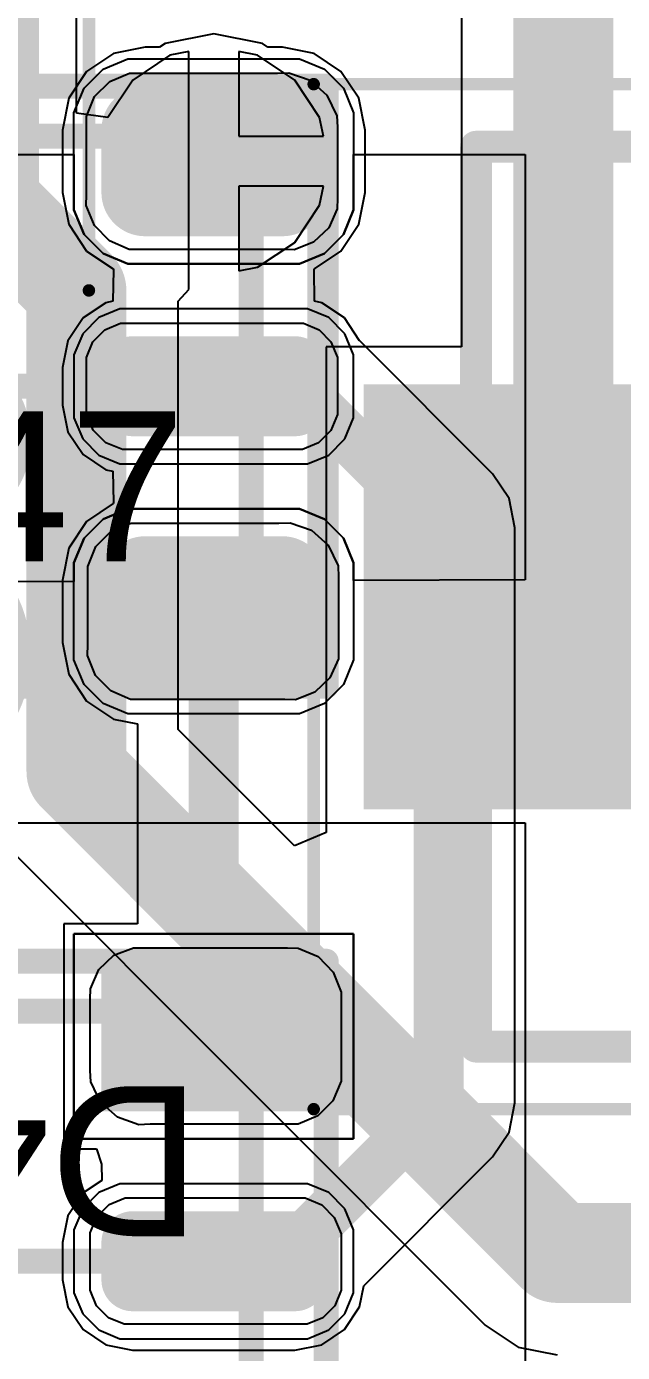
# Model space of a CAD drawing. Header units: inches. Extents: x -27 to 142, y -1 to 42.
# Drawn here: x 64.8 to 67.19, y 10.1 to 15.41 of the extents above; entities that cross this region are included whole.
import ezdxf

# ---------------------------------------------------------------- set-up
doc = ezdxf.new("R2010")
doc.units = ezdxf.units.IN
for name, color, linetype in [('Bottom Layer', 5, 'Continuous'), ('Bottom Overlay', 54, 'Continuous'), ('Bottom Paste', 16, 'Continuous'), ('Bottom Solder', 6, 'Continuous'), ('Mechanical 13', 56, 'Continuous'), ('Mechanical 15', 56, 'Continuous'), ('Top Layer', 1, 'Continuous'), ('Top Overlay', 2, 'Continuous'), ('Top Paste', 8, 'Continuous'), ('Top Solder', 216, 'Continuous'), ('Via Holes', 16, 'Continuous')]:
    doc.layers.add(name, color=color, linetype=linetype)
doc.styles.add('Arial', font='', dxfattribs={"height": 0.2})
doc.styles.get('Arial').set_extended_font_data('Arial')

# ---------------------------------------------------------------- blocks, each defined once
blk = doc.blocks.new('TRIM_TC33X_2_103E_B_732')
at = {"layer": 'Bottom Layer'}
blk.add_hatch(color=5, dxfattribs=at).paths.add_polyline_path([(0.7, -0.8), (0.7, 0.8), (2.2, 0.8), (2.2, -0.8)])
at = {"layer": 'Bottom Paste'}
blk.add_hatch(color=16, dxfattribs=at).paths.add_polyline_path([(0.7, -0.8), (0.7, 0.8), (2.2, 0.8), (2.2, -0.8)])
at = {"layer": 'Bottom Solder'}
blk.add_hatch(color=6, dxfattribs=at).paths.add_polyline_path([(0.65, -0.85), (0.65, 0.85), (2.25, 0.85), (2.25, -0.85)])
at = {"layer": 'Bottom Overlay'}
for points in [[(1.8, 1.8, 0.127, 0.127, 0), (-0.85, 1.8, 0.127, 0.127, 0)], [(1.8, 1.8, 0.127, 0.127, 0), (1.8, 1.2, 0.127, 0.127, 0)], [(1.8, -1.2, 0.127, 0.127, 0), (1.8, -1.8, 0.127, 0.127, 0)], [(1.8, -1.8, 0.127, 0.127, 0), (-0.85, -1.8, 0.127, 0.127, 0)]]:
    blk.add_lwpolyline(points, format="xyseb", dxfattribs=at)
for points in [[(1.7682, 1.8, 0.0635, 0.0635, 1), (1.8317, 1.8, 0.0635, 0.0635, 1)], [(1.7682, 1.8, 0.0635, 0.0635, 1), (1.8317, 1.8, 0.0635, 0.0635, 1)], [(1.7682, 1.2, 0.0635, 0.0635, 1), (1.8317, 1.2, 0.0635, 0.0635, 1)], [(1.7682, -1.2, 0.0635, 0.0635, 1), (1.8317, -1.2, 0.0635, 0.0635, 1)], [(1.7682, -1.8, 0.0635, 0.0635, 1), (1.8317, -1.8, 0.0635, 0.0635, 1)], [(1.7682, -1.8, 0.0635, 0.0635, 1), (1.8317, -1.8, 0.0635, 0.0635, 1)]]:
    blk.add_lwpolyline(points, format="xyseb", close=True, dxfattribs=at)
at = {"layer": 'Mechanical 13'}
for points in [[(1.8, 1.8, 0.127, 0.127, 0), (-2, 1.8, 0.127, 0.127, 0)], [(1.8, 1.8, 0.127, 0.127, 0), (1.8, -1.8, 0.127, 0.127, 0)], [(1.8, -1.8, 0.127, 0.127, 0), (-2, -1.8, 0.127, 0.127, 0)]]:
    blk.add_lwpolyline(points, format="xyseb", dxfattribs=at)
for points in [[(1.7682, 1.8, 0.0635, 0.0635, 1), (1.8317, 1.8, 0.0635, 0.0635, 1)], [(1.7682, 1.8, 0.0635, 0.0635, 1), (1.8317, 1.8, 0.0635, 0.0635, 1)], [(1.7682, -1.8, 0.0635, 0.0635, 1), (1.8317, -1.8, 0.0635, 0.0635, 1)], [(1.7682, -1.8, 0.0635, 0.0635, 1), (1.8317, -1.8, 0.0635, 0.0635, 1)]]:
    blk.add_lwpolyline(points, format="xyseb", close=True, dxfattribs=at)
at = {"layer": 'Mechanical 15'}
for points in [[(2.45, 2.05, 0.05, 0.05, 0), (-2.65, 2.05, 0.05, 0.05, 0)], [(2.45, 2.05, 0.05, 0.05, 0), (2.45, -2.05, 0.05, 0.05, 0)], [(2.45, -2.05, 0.05, 0.05, 0), (-2.65, -2.05, 0.05, 0.05, 0)]]:
    blk.add_lwpolyline(points, format="xyseb", dxfattribs=at)
for points in [[(2.4375, 2.05, 0.025, 0.025, 1), (2.4625, 2.05, 0.025, 0.025, 1)], [(2.4375, 2.05, 0.025, 0.025, 1), (2.4625, 2.05, 0.025, 0.025, 1)], [(2.4375, -2.05, 0.025, 0.025, 1), (2.4625, -2.05, 0.025, 0.025, 1)], [(2.4375, -2.05, 0.025, 0.025, 1), (2.4625, -2.05, 0.025, 0.025, 1)]]:
    blk.add_lwpolyline(points, format="xyseb", close=True, dxfattribs=at)
blk = doc.blocks.new('CAPC0603_1608_55_N_B_768')
at = {"layer": 'Bottom Layer'}
for points in [[(-0.35, 0.5), (-0.35, -0.5), (-1.25, -0.5), (-1.25, 0.5)], [(1.25, 0.5), (1.25, -0.5), (0.35, -0.5), (0.35, 0.5)]]:
    blk.add_hatch(color=5, dxfattribs=at).paths.add_polyline_path(points)
at = {"layer": 'Bottom Paste'}
for points in [[(-0.35, 0.5), (-0.35, -0.5), (-1.25, -0.5), (-1.25, 0.5)], [(1.25, 0.5), (1.25, -0.5), (0.35, -0.5), (0.35, 0.5)]]:
    blk.add_hatch(color=16, dxfattribs=at).paths.add_polyline_path(points)
at = {"layer": 'Bottom Solder'}
for points in [[(-0.3, 0.55), (-0.3, -0.55), (-1.3, -0.55), (-1.3, 0.55)], [(1.3, 0.55), (1.3, -0.55), (0.3, -0.55), (0.3, 0.55)]]:
    blk.add_hatch(color=6, dxfattribs=at).paths.add_polyline_path(points)
at = {"layer": 'Bottom Overlay'}
for points in [[(0.05, 0.4, 0.2, 0.2, 0), (-0.05, 0.4, 0.2, 0.2, 0)], [(0.05, -0.4, 0.2, 0.2, 0), (-0.05, -0.4, 0.2, 0.2, 0)]]:
    blk.add_lwpolyline(points, format="xyseb", dxfattribs=at)
for points in [[(-0.1, 0.4, 0.1, 0.1, 1), (0, 0.4, 0.1, 0.1, 1)], [(0, 0.4, 0.1, 0.1, 1), (0.1, 0.4, 0.1, 0.1, 1)], [(-0.1, -0.4, 0.1, 0.1, 1), (0, -0.4, 0.1, 0.1, 1)], [(0, -0.4, 0.1, 0.1, 1), (0.1, -0.4, 0.1, 0.1, 1)]]:
    blk.add_lwpolyline(points, format="xyseb", close=True, dxfattribs=at)
at = {"layer": 'Mechanical 13'}
for points in [[(0.875, 0.475, 0.1, 0.1, 0), (-0.875, 0.475, 0.1, 0.1, 0)], [(-0.875, -0.475, 0.1, 0.1, 0), (-0.875, 0.475, 0.1, 0.1, 0)], [(0.875, -0.475, 0.1, 0.1, 0), (0.875, 0.475, 0.1, 0.1, 0)], [(0.875, -0.475, 0.1, 0.1, 0), (-0.875, -0.475, 0.1, 0.1, 0)]]:
    blk.add_lwpolyline(points, format="xyseb", dxfattribs=at)
for points in [[(-0.9, 0.475, 0.05, 0.05, 1), (-0.85, 0.475, 0.05, 0.05, 1)], [(-0.9, 0.475, 0.05, 0.05, 1), (-0.85, 0.475, 0.05, 0.05, 1)], [(0.85, 0.475, 0.05, 0.05, 1), (0.9, 0.475, 0.05, 0.05, 1)], [(0.85, 0.475, 0.05, 0.05, 1), (0.9, 0.475, 0.05, 0.05, 1)], [(-0.9, -0.475, 0.05, 0.05, 1), (-0.85, -0.475, 0.05, 0.05, 1)], [(-0.9, -0.475, 0.05, 0.05, 1), (-0.85, -0.475, 0.05, 0.05, 1)], [(0.85, -0.475, 0.05, 0.05, 1), (0.9, -0.475, 0.05, 0.05, 1)], [(0.85, -0.475, 0.05, 0.05, 1), (0.9, -0.475, 0.05, 0.05, 1)]]:
    blk.add_lwpolyline(points, format="xyseb", close=True, dxfattribs=at)
at = {"layer": 'Mechanical 15'}
for points in [[(1.5, 0.75, 0.05, 0.05, 0), (-1.5, 0.75, 0.05, 0.05, 0)], [(-1.5, -0.75, 0.05, 0.05, 0), (-1.5, 0.75, 0.05, 0.05, 0)], [(1.5, -0.75, 0.05, 0.05, 0), (1.5, 0.75, 0.05, 0.05, 0)], [(0, -0.475, 0.05, 0.05, 0), (0, 0.475, 0.05, 0.05, 0)], [(0.475, 0, 0.05, 0.05, 0), (-0.475, 0, 0.05, 0.05, 0)], [(1.5, -0.75, 0.05, 0.05, 0), (-1.5, -0.75, 0.05, 0.05, 0)]]:
    blk.add_lwpolyline(points, format="xyseb", dxfattribs=at)
for points in [[(-1.5125, 0.75, 0.025, 0.025, 1), (-1.4875, 0.75, 0.025, 0.025, 1)], [(-1.5125, 0.75, 0.025, 0.025, 1), (-1.4875, 0.75, 0.025, 0.025, 1)], [(1.4875, 0.75, 0.025, 0.025, 1), (1.5125, 0.75, 0.025, 0.025, 1)], [(1.4875, 0.75, 0.025, 0.025, 1), (1.5125, 0.75, 0.025, 0.025, 1)], [(-0.0125, 0.475, 0.025, 0.025, 1), (0.0125, 0.475, 0.025, 0.025, 1)], [(-0.4875, 0, 0.025, 0.025, 1), (-0.4625, 0, 0.025, 0.025, 1)], [(0.4625, 0, 0.025, 0.025, 1), (0.4875, 0, 0.025, 0.025, 1)], [(-0.0125, -0.475, 0.025, 0.025, 1), (0.0125, -0.475, 0.025, 0.025, 1)], [(-1.5125, -0.75, 0.025, 0.025, 1), (-1.4875, -0.75, 0.025, 0.025, 1)], [(-1.5125, -0.75, 0.025, 0.025, 1), (-1.4875, -0.75, 0.025, 0.025, 1)], [(1.4875, -0.75, 0.025, 0.025, 1), (1.5125, -0.75, 0.025, 0.025, 1)], [(1.4875, -0.75, 0.025, 0.025, 1), (1.5125, -0.75, 0.025, 0.025, 1)]]:
    blk.add_lwpolyline(points, format="xyseb", close=True, dxfattribs=at)
blk = doc.blocks.new('APA_RGB_LED_2020_818')
at = {"layer": 'Top Layer'}
h = blk.add_hatch(color=1, dxfattribs=at)
edge = h.paths.add_edge_path()
edge.add_arc((-1.175, 0.075), 0.075, 90, 180)
edge.add_line((-1.25, 0.075), (-1.25, -0.075))
edge.add_arc((-1.175, -0.075), 0.075, 180, 270)
edge.add_line((-1.175, -0.15), (-0.525, -0.15))
edge.add_arc((-0.525, -0.075), 0.075, 270, 360)
edge.add_line((-0.45, -0.075), (-0.45, 0.075))
edge.add_arc((-0.525, 0.075), 0.075, 0, 90)
edge.add_line((-0.525, 0.15), (-1.175, 0.15))
blk.add_hatch(color=1, dxfattribs=at).paths.add_polyline_path([(-1.25, -0.65), (-0.45, -0.65), (-0.45, -1.15), (-1.25, -1.15)])
at = {"layer": 'Top Paste'}
h = blk.add_hatch(color=8, dxfattribs=at)
edge = h.paths.add_edge_path()
edge.add_arc((-1.175, 0.075), 0.075, 90, 180)
edge.add_line((-1.25, 0.075), (-1.25, -0.075))
edge.add_arc((-1.175, -0.075), 0.075, 180, 270)
edge.add_line((-1.175, -0.15), (-0.525, -0.15))
edge.add_arc((-0.525, -0.075), 0.075, 270, 360)
edge.add_line((-0.45, -0.075), (-0.45, 0.075))
edge.add_arc((-0.525, 0.075), 0.075, 0, 90)
edge.add_line((-0.525, 0.15), (-1.175, 0.15))
blk.add_hatch(color=8, dxfattribs=at).paths.add_polyline_path([(-1.25, -0.65), (-0.45, -0.65), (-0.45, -1.15), (-1.25, -1.15)])
at = {"layer": 'Top Solder'}
h = blk.add_hatch(color=216, dxfattribs=at)
edge = h.paths.add_edge_path()
edge.add_arc((-1.175, 0.075), 0.125, 90, 180)
edge.add_line((-1.3, 0.075), (-1.3, -0.075))
edge.add_arc((-1.175, -0.075), 0.125, 180, 270)
edge.add_line((-1.175, -0.2), (-0.525, -0.2))
edge.add_arc((-0.525, -0.075), 0.125, 270, 360)
edge.add_line((-0.4, -0.075), (-0.4, 0.075))
edge.add_arc((-0.525, 0.075), 0.125, 0, 90)
edge.add_line((-0.525, 0.2), (-1.175, 0.2))
blk.add_hatch(color=216, dxfattribs=at).paths.add_polyline_path([(-1.3, -0.6), (-0.4, -0.6), (-0.4, -1.2), (-1.3, -1.2)])
at = {"layer": 'Mechanical 13'}
for points in [[(-1, 1, 0.1, 0.1, 0), (-1, -1, 0.1, 0.1, 0)], [(1, -1, 0.1, 0.1, 0), (-1, -1, 0.1, 0.1, 0)]]:
    blk.add_lwpolyline(points, format="xyseb", dxfattribs=at)
blk.add_lwpolyline([(-1.025, -1, 0.05, 0.05, 1), (-0.975, -1, 0.05, 0.05, 1)], format="xyseb", close=True, dxfattribs=at)
blk.add_lwpolyline([(-1.025, -1, 0.05, 0.05, 1), (-0.975, -1, 0.05, 0.05, 1)], format="xyseb", close=True, dxfattribs=at)
at = {"layer": 'Mechanical 15'}
for points in [[(-1.3, 1.2, 0.1, 0.1, 0), (-1.3, -1.2, 0.1, 0.1, 0)], [(0.5, 0, 0.1, 0.1, 0), (-0.5, 0, 0.1, 0.1, 0)], [(1.3, -1.2, 0.1, 0.1, 0), (-1.3, -1.2, 0.1, 0.1, 0)]]:
    blk.add_lwpolyline(points, format="xyseb", dxfattribs=at)
for points in [[(-0.525, 0, 0.05, 0.05, 1), (-0.475, 0, 0.05, 0.05, 1)], [(-1.325, -1.2, 0.05, 0.05, 1), (-1.275, -1.2, 0.05, 0.05, 1)], [(-1.325, -1.2, 0.05, 0.05, 1), (-1.275, -1.2, 0.05, 0.05, 1)]]:
    blk.add_lwpolyline(points, format="xyseb", close=True, dxfattribs=at)
at = {"layer": 'Top Overlay'}
for p, q in [((-1.3103, 0.275), (-1.375, 0.2103)), ((-1.2258, 0.31), (-1.3103, 0.275)), ((-1.18, 0.31), (-1.2258, 0.31)), ((-0.52, 0.31), (-1.18, 0.31)), ((-0.4742, 0.31), (-0.52, 0.31)), ((-0.52, 0.31), (-0.52, 0.31)), ((-0.3897, 0.275), (-0.4742, 0.31)), ((-0.325, 0.2103), (-0.3897, 0.275)), ((-1.375, 0.2103), (-1.41, 0.1258)), ((-0.29, 0.1258), (-0.325, 0.2103)), ((-1.41, 0.1258), (-1.41, 0.08)), ((-0.29, 0.08), (-0.29, 0.1258)), ((-1.41, 0.08), (-1.41, -0.08)), ((-1.41, 0.08), (-1.41, 0.08)), ((-0.29, -0.08), (-0.29, 0.08)), ((-1.41, -0.08), (-1.41, -0.1257)), ((-0.29, -0.1257), (-0.29, -0.08)), ((-0.29, -0.08), (-0.29, -0.08)), ((-1.41, -0.1257), (-1.375, -0.2103)), ((-0.325, -0.2103), (-0.29, -0.1257)), ((-1.375, -0.2103), (-1.3103, -0.275)), ((-0.3897, -0.275), (-0.325, -0.2103)), ((-1.3103, -0.275), (-1.2258, -0.31)), ((-1.2258, -0.31), (-1.18, -0.31)), ((-1.18, -0.31), (-1.18, -0.31)), ((-1.18, -0.31), (-0.52, -0.31)), ((-0.52, -0.31), (-0.4742, -0.31)), ((-0.4742, -0.31), (-0.3897, -0.275)), ((-1.41, -1.31), (-1.41, -0.49)), ((-1.41, -0.49), (-0.29, -0.49)), ((-0.29, -0.49), (-0.29, -1.31)), ((-0.29, -1.31), (-1.41, -1.31))]:
    blk.add_line(p, q, dxfattribs=at)
at = {"layer": 'Mechanical 15', "style": 'Arial'}
blk.add_text('D46', height=0.6, dxfattribs=at).set_placement((-0.8, -0.7))
blk = doc.blocks.new('APA_RGB_LED_2020_819')
at = {"layer": 'Top Layer'}
h = blk.add_hatch(color=1, dxfattribs=at)
edge = h.paths.add_edge_path()
edge.add_arc((0.575, 1.025), 0.125, 90, 180)
edge.add_line((0.45, 1.025), (0.45, 0.775))
edge.add_arc((0.575, 0.775), 0.125, 180, 270)
edge.add_line((0.575, 0.65), (1.125, 0.65))
edge.add_arc((1.125, 0.775), 0.125, 270, 360)
edge.add_line((1.25, 0.775), (1.25, 1.025))
edge.add_arc((1.125, 1.025), 0.125, 0, 90)
edge.add_line((1.125, 1.15), (0.575, 1.15))
h = blk.add_hatch(color=1, dxfattribs=at)
edge = h.paths.add_edge_path()
edge.add_arc((0.525, 0.075), 0.075, 90, 180)
edge.add_line((0.45, 0.075), (0.45, -0.075))
edge.add_arc((0.525, -0.075), 0.075, 180, 270)
edge.add_line((0.525, -0.15), (1.175, -0.15))
edge.add_arc((1.175, -0.075), 0.075, 270, 360)
edge.add_line((1.25, -0.075), (1.25, 0.075))
edge.add_arc((1.175, 0.075), 0.075, 0, 90)
edge.add_line((1.175, 0.15), (0.525, 0.15))
h = blk.add_hatch(color=1, dxfattribs=at)
edge = h.paths.add_edge_path()
edge.add_arc((0.575, -0.775), 0.125, 90, 180)
edge.add_line((0.45, -0.775), (0.45, -1.025))
edge.add_arc((0.575, -1.025), 0.125, 180, 270)
edge.add_line((0.575, -1.15), (1.125, -1.15))
edge.add_arc((1.125, -1.025), 0.125, 270, 360)
edge.add_line((1.25, -1.025), (1.25, -0.775))
edge.add_arc((1.125, -0.775), 0.125, 0, 90)
edge.add_line((1.125, -0.65), (0.575, -0.65))
at = {"layer": 'Top Paste'}
h = blk.add_hatch(color=8, dxfattribs=at)
edge = h.paths.add_edge_path()
edge.add_arc((0.575, 1.025), 0.125, 90, 180)
edge.add_line((0.45, 1.025), (0.45, 0.775))
edge.add_arc((0.575, 0.775), 0.125, 180, 270)
edge.add_line((0.575, 0.65), (1.125, 0.65))
edge.add_arc((1.125, 0.775), 0.125, 270, 360)
edge.add_line((1.25, 0.775), (1.25, 1.025))
edge.add_arc((1.125, 1.025), 0.125, 0, 90)
edge.add_line((1.125, 1.15), (0.575, 1.15))
h = blk.add_hatch(color=8, dxfattribs=at)
edge = h.paths.add_edge_path()
edge.add_arc((0.525, 0.075), 0.075, 90, 180)
edge.add_line((0.45, 0.075), (0.45, -0.075))
edge.add_arc((0.525, -0.075), 0.075, 180, 270)
edge.add_line((0.525, -0.15), (1.175, -0.15))
edge.add_arc((1.175, -0.075), 0.075, 270, 360)
edge.add_line((1.25, -0.075), (1.25, 0.075))
edge.add_arc((1.175, 0.075), 0.075, 0, 90)
edge.add_line((1.175, 0.15), (0.525, 0.15))
h = blk.add_hatch(color=8, dxfattribs=at)
edge = h.paths.add_edge_path()
edge.add_arc((0.575, -0.775), 0.125, 90, 180)
edge.add_line((0.45, -0.775), (0.45, -1.025))
edge.add_arc((0.575, -1.025), 0.125, 180, 270)
edge.add_line((0.575, -1.15), (1.125, -1.15))
edge.add_arc((1.125, -1.025), 0.125, 270, 360)
edge.add_line((1.25, -1.025), (1.25, -0.775))
edge.add_arc((1.125, -0.775), 0.125, 0, 90)
edge.add_line((1.125, -0.65), (0.575, -0.65))
at = {"layer": 'Top Solder'}
h = blk.add_hatch(color=216, dxfattribs=at)
edge = h.paths.add_edge_path()
edge.add_arc((0.575, 1.025), 0.175, 90, 180)
edge.add_line((0.4, 1.025), (0.4, 0.775))
edge.add_arc((0.575, 0.775), 0.175, 180, 270)
edge.add_line((0.575, 0.6), (1.125, 0.6))
edge.add_arc((1.125, 0.775), 0.175, 270, 360)
edge.add_line((1.3, 0.775), (1.3, 1.025))
edge.add_arc((1.125, 1.025), 0.175, 0, 90)
edge.add_line((1.125, 1.2), (0.575, 1.2))
h = blk.add_hatch(color=216, dxfattribs=at)
edge = h.paths.add_edge_path()
edge.add_arc((0.525, 0.075), 0.125, 90, 180)
edge.add_line((0.4, 0.075), (0.4, -0.075))
edge.add_arc((0.525, -0.075), 0.125, 180, 270)
edge.add_line((0.525, -0.2), (1.175, -0.2))
edge.add_arc((1.175, -0.075), 0.125, 270, 360)
edge.add_line((1.3, -0.075), (1.3, 0.075))
edge.add_arc((1.175, 0.075), 0.125, 0, 90)
edge.add_line((1.175, 0.2), (0.525, 0.2))
h = blk.add_hatch(color=216, dxfattribs=at)
edge = h.paths.add_edge_path()
edge.add_arc((0.575, -0.775), 0.175, 90, 180)
edge.add_line((0.4, -0.775), (0.4, -1.025))
edge.add_arc((0.575, -1.025), 0.175, 180, 270)
edge.add_line((0.575, -1.2), (1.125, -1.2))
edge.add_arc((1.125, -1.025), 0.175, 270, 360)
edge.add_line((1.3, -1.025), (1.3, -0.775))
edge.add_arc((1.125, -0.775), 0.175, 0, 90)
edge.add_line((1.125, -0.6), (0.575, -0.6))
at = {"layer": 'Mechanical 13'}
for points in [[(-1, 1, 0.1, 0.1, 0), (1, 1, 0.1, 0.1, 0)], [(1, -1, 0.1, 0.1, 0), (1, 1, 0.1, 0.1, 0)], [(-1, -1, 0.1, 0.1, 0), (1, -1, 0.1, 0.1, 0)]]:
    blk.add_lwpolyline(points, format="xyseb", dxfattribs=at)
for points in [[(0.975, 1, 0.05, 0.05, 1), (1.025, 1, 0.05, 0.05, 1)], [(0.975, 1, 0.05, 0.05, 1), (1.025, 1, 0.05, 0.05, 1)], [(0.975, -1, 0.05, 0.05, 1), (1.025, -1, 0.05, 0.05, 1)], [(0.975, -1, 0.05, 0.05, 1), (1.025, -1, 0.05, 0.05, 1)]]:
    blk.add_lwpolyline(points, format="xyseb", close=True, dxfattribs=at)
at = {"layer": 'Mechanical 15'}
for points in [[(-1.3, 1.2, 0.1, 0.1, 0), (1.3, 1.2, 0.1, 0.1, 0)], [(1.3, -1.2, 0.1, 0.1, 0), (1.3, 1.2, 0.1, 0.1, 0)], [(-0.5, 0, 0.1, 0.1, 0), (0.5, 0, 0.1, 0.1, 0)], [(-1.3, -1.2, 0.1, 0.1, 0), (1.3, -1.2, 0.1, 0.1, 0)]]:
    blk.add_lwpolyline(points, format="xyseb", dxfattribs=at)
for points in [[(1.275, 1.2, 0.05, 0.05, 1), (1.325, 1.2, 0.05, 0.05, 1)], [(1.275, 1.2, 0.05, 0.05, 1), (1.325, 1.2, 0.05, 0.05, 1)], [(0.475, 0, 0.05, 0.05, 1), (0.525, 0, 0.05, 0.05, 1)], [(1.275, -1.2, 0.05, 0.05, 1), (1.325, -1.2, 0.05, 0.05, 1)], [(1.275, -1.2, 0.05, 0.05, 1), (1.325, -1.2, 0.05, 0.05, 1)]]:
    blk.add_lwpolyline(points, format="xyseb", close=True, dxfattribs=at)
at = {"layer": 'Top Overlay'}
for p, q in [((0.4071, 1.2689), (0.5063, 1.31)), ((0.5063, 1.31), (0.56, 1.31)), ((0.56, 1.31), (0.56, 1.31)), ((0.56, 1.31), (1.14, 1.31)), ((1.14, 1.31), (1.1937, 1.31)), ((1.1937, 1.31), (1.2929, 1.2689)), ((0.3311, 1.1929), (0.4071, 1.2689)), ((1.2929, 1.2689), (1.3689, 1.1929)), ((0.29, 1.0937), (0.3311, 1.1929)), ((1.3689, 1.1929), (1.41, 1.0937)), ((0.29, 1.04), (0.29, 1.0937)), ((1.41, 1.0937), (1.41, 1.04)), ((0.29, 0.76), (0.29, 1.04)), ((1.41, 1.04), (1.41, 1.04)), ((1.41, 1.04), (1.41, 0.76)), ((0.29, 0.76), (0.29, 0.76)), ((0.29, 0.7063), (0.29, 0.76)), ((1.41, 0.76), (1.41, 0.7063)), ((0.3311, 0.6071), (0.29, 0.7063)), ((1.41, 0.7063), (1.3689, 0.6071)), ((0.4071, 0.5311), (0.3311, 0.6071)), ((1.3689, 0.6071), (1.2929, 0.5311)), ((0.5063, 0.49), (0.4071, 0.5311)), ((1.2929, 0.5311), (1.1937, 0.49)), ((0.56, 0.49), (0.5063, 0.49)), ((1.14, 0.49), (0.56, 0.49)), ((1.1937, 0.49), (1.14, 0.49)), ((1.14, 0.49), (1.14, 0.49)), ((0.3897, 0.275), (0.325, 0.2103)), ((0.4742, 0.31), (0.3897, 0.275)), ((0.52, 0.31), (0.4742, 0.31)), ((1.18, 0.31), (0.52, 0.31)), ((1.2258, 0.31), (1.18, 0.31)), ((1.18, 0.31), (1.18, 0.31)), ((1.3103, 0.275), (1.2258, 0.31)), ((1.375, 0.2103), (1.3103, 0.275)), ((0.325, 0.2103), (0.29, 0.1257)), ((1.41, 0.1257), (1.375, 0.2103)), ((0.29, 0.1257), (0.29, 0.08)), ((1.41, 0.08), (1.41, 0.1257)), ((0.29, 0.08), (0.29, -0.08)), ((0.29, 0.08), (0.29, 0.08)), ((1.41, -0.08), (1.41, 0.08)), ((0.29, -0.08), (0.29, -0.1258)), ((1.41, -0.1258), (1.41, -0.08)), ((1.41, -0.08), (1.41, -0.08)), ((0.29, -0.1258), (0.325, -0.2103)), ((1.375, -0.2103), (1.41, -0.1258)), ((0.325, -0.2103), (0.3897, -0.275)), ((1.3103, -0.275), (1.375, -0.2103)), ((0.3897, -0.275), (0.4742, -0.31)), ((0.4742, -0.31), (0.52, -0.31)), ((0.52, -0.31), (0.52, -0.31)), ((0.52, -0.31), (1.18, -0.31)), ((1.18, -0.31), (1.2258, -0.31)), ((1.2258, -0.31), (1.3103, -0.275)), ((0.4071, -0.5311), (0.5063, -0.49)), ((0.5063, -0.49), (0.56, -0.49)), ((0.56, -0.49), (0.56, -0.49)), ((0.56, -0.49), (1.14, -0.49)), ((1.14, -0.49), (1.1937, -0.49)), ((1.1937, -0.49), (1.2929, -0.5311)), ((0.3311, -0.6071), (0.4071, -0.5311)), ((1.2929, -0.5311), (1.3689, -0.6071)), ((0.29, -0.7063), (0.3311, -0.6071)), ((1.3689, -0.6071), (1.41, -0.7063)), ((0.29, -0.76), (0.29, -0.7063)), ((1.41, -0.7063), (1.41, -0.76)), ((0.29, -1.04), (0.29, -0.76)), ((1.41, -0.76), (1.41, -0.76)), ((1.41, -0.76), (1.41, -1.04)), ((0.29, -1.04), (0.29, -1.04)), ((0.29, -1.0937), (0.29, -1.04)), ((1.41, -1.04), (1.41, -1.0937)), ((0.3311, -1.1929), (0.29, -1.0937)), ((1.41, -1.0937), (1.3689, -1.1929)), ((0.4071, -1.2689), (0.3311, -1.1929)), ((1.3689, -1.1929), (1.2929, -1.2689)), ((0.5063, -1.31), (0.4071, -1.2689)), ((1.2929, -1.2689), (1.1937, -1.31)), ((0.56, -1.31), (0.5063, -1.31)), ((1.14, -1.31), (0.56, -1.31)), ((1.1937, -1.31), (1.14, -1.31)), ((1.14, -1.31), (1.14, -1.31))]:
    blk.add_line(p, q, dxfattribs=at)
at = {"layer": 'Mechanical 15', "style": 'Arial'}
blk.add_text('D47', height=0.6, rotation=360, dxfattribs=at).set_placement((-0.8, -0.7))

msp = doc.modelspace()

# ---------------------------------------------------------------- hatches: boundary and pattern name
at = {"layer": 'Bottom Layer'}
h = msp.add_hatch(color=5, dxfattribs=at)
edge = h.paths.add_edge_path()
edge.add_arc((65.55, 14.8667), 0.3, 0, 360)
at = {"layer": 'Top Layer'}
h = msp.add_hatch(color=1, dxfattribs=at)
edge = h.paths.add_edge_path()
edge.add_arc((65.55, 14.8667), 0.3, 0, 360)
at = {"layer": 'Via Holes'}
h = msp.add_hatch(color=7, dxfattribs=at)
edge = h.paths.add_edge_path()
edge.add_arc((65.55, 14.8667), 0.15, 0, 360)

# ---------------------------------------------------------------- linework, layer by layer
at = {"layer": 'Bottom Layer'}
for p, q in [((66.5422, 17.0811), (66.5422, 14.125)), ((65, 15.0591), (65, 15.7)), ((65.3744, 15.2906), (65.2256, 15.1911)), ((65.45, 15.3056), (65.3744, 15.2906)), ((65.45, 14.8667), (65.45, 15.3056)), ((65.7256, 15.2906), (65.65, 15.3056)), ((65.65, 15.3056), (65.65, 14.9667)), ((65.8744, 15.1911), (65.7256, 15.2906)), ((65.2256, 15.1911), (65.1261, 15.0423)), ((65.9739, 15.0423), (65.8744, 15.1911)), ((65.1261, 15.0423), (65, 15.0591)), ((65.9889, 14.9667), (65.9739, 15.0423)), ((65.65, 14.9667), (65.9889, 14.9667)), ((65.45, 14.3532), (65.45, 14.8667)), ((65.9889, 14.7667), (65.65, 14.7667)), ((65.65, 14.7667), (65.65, 14.4278)), ((65.9739, 14.6911), (65.9889, 14.7667)), ((65.8744, 14.5423), (65.9739, 14.6911)), ((65.7256, 14.4428), (65.8744, 14.5423)), ((65.65, 14.4278), (65.7256, 14.4428)), ((65.4078, 14.3067), (65.45, 14.3532)), ((65.4078, 12.5939), (65.4078, 14.3067)), ((66.5422, 14.125), (66, 14.125)), ((66, 14.125), (66, 12.1814)), ((65.873, 12.1288), (65.4078, 12.5939)), ((66, 12.1814), (65.873, 12.1288)), ((64.7116, 12.1366), (66.6366, 10.2116)), ((66.6366, 10.2116), (66.7689, 10.1232)), ((66.7689, 10.1232), (66.925, 10.0922))]:
    msp.add_line(p, q, dxfattribs=at)
for points in [[(66.95, 13.125, 0.4, 0.4, 0), (66.95, 17.25, 0.4, 0.4, 0)], [(64.6, 14.75, 0.4, 0.4, 0), (65, 14.35, 0.4, 0.4, 0)], [(65, 12.425, 0.4, 0.4, 0), (65, 14.35, 0.4, 0.4, 0)], [(65, 12.425, 0.4, 0.4, 0), (66.925, 10.5, 0.4, 0.4, 0)], [(66.925, 10.5, 0.4, 0.4, 0), (67.8, 10.5, 0.4, 0.4, 0)]]:
    msp.add_lwpolyline(points, format="xyseb", dxfattribs=at)
for points in [[(64.9, 14.35, 0.2, 0.2, 1), (65.1, 14.35, 0.2, 0.2, 1)], [(64.9, 14.35, 0.2, 0.2, 1), (65.1, 14.35, 0.2, 0.2, 1)], [(66.85, 13.125, 0.2, 0.2, 1), (67.05, 13.125, 0.2, 0.2, 1)], [(64.9, 12.425, 0.2, 0.2, 1), (65.1, 12.425, 0.2, 0.2, 1)], [(64.9, 12.425, 0.2, 0.2, 1), (65.1, 12.425, 0.2, 0.2, 1)], [(66.825, 10.5, 0.2, 0.2, 1), (67.025, 10.5, 0.2, 0.2, 1)], [(66.825, 10.5, 0.2, 0.2, 1), (67.025, 10.5, 0.2, 0.2, 1)]]:
    msp.add_lwpolyline(points, format="xyseb", close=True, dxfattribs=at)
at = {"layer": 'Top Layer'}
for p, q in [((65.3549, 15.3377), (65.333, 15.3231)), ((65.55, 15.3765), (65.3549, 15.3377)), ((65.7451, 15.3377), (65.55, 15.3765)), ((65.767, 15.3231), (65.7451, 15.3377)), ((65.1482, 15.2978), (65.0407, 15.226)), ((65.275, 15.3231), (65.1482, 15.2978)), ((65.333, 15.3231), (65.275, 15.3231)), ((65.825, 15.3231), (65.767, 15.3231)), ((65.9518, 15.2978), (65.825, 15.3231)), ((66.0593, 15.226), (65.9518, 15.2978)), ((65.0407, 15.226), (64.9689, 15.1185)), ((66.1311, 15.1185), (66.0593, 15.226)), ((64.9689, 15.1185), (64.9436, 14.9917)), ((66.1564, 14.9917), (66.1311, 15.1185)), ((64.9436, 14.9917), (64.9436, 14.7417)), ((66.1564, 14.7417), (66.1564, 14.9917)), ((64.9436, 14.7417), (64.9689, 14.6149)), ((66.1311, 14.6149), (66.1564, 14.7417)), ((64.9689, 14.6149), (65.0407, 14.5074)), ((66.0593, 14.5074), (66.1311, 14.6149)), ((65.0407, 14.5074), (65.1473, 14.4361)), ((65.9527, 14.4361), (66.0593, 14.5074)), ((65.1481, 14.4319), (65.1463, 14.3064)), ((65.1473, 14.4361), (65.1481, 14.4319)), ((65.9519, 14.4319), (65.9527, 14.4361)), ((65.9537, 14.3064), (65.9519, 14.4319)), ((65.1177, 14.3007), (65.0267, 14.24)), ((65.1463, 14.3064), (65.1177, 14.3007)), ((65.9823, 14.3007), (65.9537, 14.3064)), ((66.0733, 14.24), (65.9823, 14.3007)), ((65.0267, 14.24), (64.966, 14.149)), ((66.134, 14.149), (66.0733, 14.24)), ((64.966, 14.149), (64.9446, 14.0417)), ((66.1342, 14.1484), (66.134, 14.149)), ((66.6663, 13.6163), (66.1342, 14.1484)), ((64.9446, 14.0417), (64.9446, 13.8917)), ((64.9446, 13.8917), (64.966, 13.7844)), ((64.966, 13.7844), (65.0267, 13.6934)), ((65.0267, 13.6934), (65.1177, 13.6327)), ((65.1177, 13.6327), (65.1463, 13.627)), ((65.1463, 13.627), (65.1481, 13.5015)), ((66.7326, 13.5171), (66.6663, 13.6163)), ((66.6663, 13.6163), (66.6663, 13.6163)), ((65.1473, 13.4973), (65.0407, 13.426)), ((65.1481, 13.5015), (65.1473, 13.4973)), ((66.7559, 13.4), (66.7326, 13.5171)), ((65.0407, 13.426), (64.9689, 13.3185)), ((66.7559, 11.1), (66.7559, 13.4)), ((64.9689, 13.3185), (64.9436, 13.1917)), ((64.9436, 13.1917), (64.9436, 12.9417)), ((64.9436, 12.9417), (64.9689, 12.8149)), ((64.9689, 12.8149), (65.0407, 12.7074)), ((65.0407, 12.7074), (65.1482, 12.6356)), ((65.1482, 12.6356), (65.2441, 12.6165)), ((65.2441, 12.6165), (65.2441, 11.8167)), ((65.2441, 11.8167), (64.95, 11.8167)), ((64.95, 11.8167), (64.95, 10.9167)), ((66.7326, 10.9829), (66.7559, 11.1)), ((66.6663, 10.8837), (66.7326, 10.9829)), ((64.95, 10.9167), (65.0801, 10.9167)), ((65.0801, 10.9167), (65.1002, 10.8547)), ((66.1507, 10.3681), (66.6663, 10.8837)), ((66.6663, 10.8837), (66.6663, 10.8837)), ((65.1002, 10.8547), (65.1012, 10.7897)), ((65.1012, 10.7897), (65.0267, 10.74)), ((65.0267, 10.74), (64.966, 10.649)), ((64.966, 10.649), (64.9446, 10.5417)), ((64.9446, 10.5417), (64.9446, 10.3917)), ((64.9446, 10.3917), (64.966, 10.2844)), ((66.134, 10.2844), (66.1507, 10.3681)), ((64.966, 10.2844), (65.0267, 10.1934)), ((66.0733, 10.1934), (66.134, 10.2844)), ((65.0267, 10.1934), (65.1177, 10.1327)), ((65.9823, 10.1327), (66.0733, 10.1934)), ((65.1177, 10.1327), (65.225, 10.1113)), ((65.875, 10.1113), (65.9823, 10.1327)), ((65.225, 10.1113), (65.875, 10.1113))]:
    msp.add_line(p, q, dxfattribs=at)
for points in [[(65.55, 13.9667, 0.2, 0.2, 0), (65.8833, 13.9667, 0.2, 0.2, 0)], [(65.8833, 13.9667, 0.2, 0.2, 0), (66.45, 13.4, 0.2, 0.2, 0)], [(66.45, 11.1, 0.2, 0.2, 0), (66.45, 13.4, 0.2, 0.2, 0)], [(65.55, 11.4, 0.2, 0.2, 0), (65.55, 13.0667, 0.2, 0.2, 0)], [(65.8167, 10.4667, 0.2, 0.2, 0), (66.45, 11.1, 0.2, 0.2, 0)], [(65.55, 10.4667, 0.2, 0.2, 0), (65.8167, 10.4667, 0.2, 0.2, 0)]]:
    msp.add_lwpolyline(points, format="xyseb", dxfattribs=at)
for points in [[(65.5, 13.9667, 0.1, 0.1, 1), (65.6, 13.9667, 0.1, 0.1, 1)], [(65.8333, 13.9667, 0.1, 0.1, 1), (65.9333, 13.9667, 0.1, 0.1, 1)], [(65.8333, 13.9667, 0.1, 0.1, 1), (65.9333, 13.9667, 0.1, 0.1, 1)], [(66.4, 13.4, 0.1, 0.1, 1), (66.5, 13.4, 0.1, 0.1, 1)], [(66.4, 13.4, 0.1, 0.1, 1), (66.5, 13.4, 0.1, 0.1, 1)], [(65.5, 13.0667, 0.1, 0.1, 1), (65.6, 13.0667, 0.1, 0.1, 1)], [(65.5, 11.4, 0.1, 0.1, 1), (65.6, 11.4, 0.1, 0.1, 1)], [(66.4, 11.1, 0.1, 0.1, 1), (66.5, 11.1, 0.1, 0.1, 1)], [(66.4, 11.1, 0.1, 0.1, 1), (66.5, 11.1, 0.1, 0.1, 1)], [(65.5, 10.4667, 0.1, 0.1, 1), (65.6, 10.4667, 0.1, 0.1, 1)], [(65.7667, 10.4667, 0.1, 0.1, 1), (65.8667, 10.4667, 0.1, 0.1, 1)], [(65.7667, 10.4667, 0.1, 0.1, 1), (65.8667, 10.4667, 0.1, 0.1, 1)]]:
    msp.add_lwpolyline(points, format="xyseb", close=True, dxfattribs=at)
at = {"layer": 'Top Overlay'}
for p, q in [((65.0727, 15.1252), (65.1332, 15.1857)), ((65.1332, 15.1857), (65.2122, 15.2184)), ((65.2122, 15.2184), (65.255, 15.2184)), ((65.255, 15.2184), (65.255, 15.2184)), ((65.255, 15.2184), (65.805, 15.2184)), ((65.805, 15.2184), (65.8503, 15.2209)), ((65.8503, 15.2209), (65.9358, 15.1909)), ((65.9358, 15.1909), (66.0033, 15.1304)), ((65.04, 15.0462), (65.0727, 15.1252)), ((66.0033, 15.1304), (66.0425, 15.0487)), ((65.04, 15.0034), (65.04, 15.0462)), ((66.0425, 15.0487), (66.045, 15.0034)), ((65.04, 14.7334), (65.04, 15.0034)), ((66.045, 15.0034), (66.045, 15.0034)), ((66.045, 15.0034), (66.045, 14.7184)), ((64.41, 14.8942), (64.99, 14.8942)), ((64.99, 14.8942), (64.99, 14.7267)), ((66.11, 14.7267), (66.11, 14.8942)), ((66.11, 14.8942), (66.7972, 14.8942)), ((66.7972, 14.8942), (66.7972, 13.1923)), ((64.99, 14.7267), (64.99, 14.673)), ((65.0395, 14.6902), (65.0401, 14.7334)), ((65.0401, 14.7334), (65.04, 14.7334)), ((66.045, 14.7184), (66.044, 14.6766)), ((66.11, 14.673), (66.11, 14.7267)), ((64.99, 14.673), (65.0311, 14.5738)), ((65.0717, 14.6098), (65.0395, 14.6902)), ((66.044, 14.6766), (66.0102, 14.6002)), ((66.0689, 14.5738), (66.11, 14.673)), ((65.1322, 14.5479), (65.0717, 14.6098)), ((66.0102, 14.6002), (65.9497, 14.5426)), ((65.0311, 14.5738), (65.1071, 14.4978)), ((65.2117, 14.5139), (65.1322, 14.5479)), ((65.9497, 14.5426), (65.8718, 14.5124)), ((65.9929, 14.4978), (66.0689, 14.5738)), ((65.1071, 14.4978), (65.2063, 14.4567)), ((65.255, 14.5134), (65.2117, 14.5139)), ((65.83, 14.5134), (65.255, 14.5134)), ((65.8718, 14.5124), (65.83, 14.5134)), ((65.83, 14.5134), (65.83, 14.5134)), ((65.8937, 14.4567), (65.9929, 14.4978)), ((65.2063, 14.4567), (65.8937, 14.4567)), ((65.1742, 14.2767), (65.0897, 14.2417)), ((65.9258, 14.2767), (65.1742, 14.2767)), ((66.0103, 14.2417), (65.9258, 14.2767)), ((65.0897, 14.2417), (65.025, 14.177)), ((65.1137, 14.1925), (65.1762, 14.2184)), ((65.1762, 14.2184), (65.21, 14.2184)), ((65.21, 14.2184), (65.21, 14.2184)), ((65.21, 14.2184), (65.875, 14.2184)), ((65.875, 14.2184), (65.9088, 14.2184)), ((65.9088, 14.2184), (65.9713, 14.1925)), ((66.075, 14.177), (66.0103, 14.2417)), ((65.025, 14.177), (64.99, 14.0924)), ((65.0659, 14.1447), (65.1137, 14.1925)), ((65.9713, 14.1925), (66.0191, 14.1447)), ((66.11, 14.0924), (66.075, 14.177)), ((65.04, 14.0822), (65.0659, 14.1447)), ((66.0191, 14.1447), (66.045, 14.0822)), ((64.99, 14.0924), (64.99, 14.0467)), ((65.04, 14.0484), (65.04, 14.0822)), ((66.045, 14.0822), (66.045, 14.0484)), ((66.11, 14.0467), (66.11, 14.0924)), ((64.99, 14.0467), (64.99, 13.8867)), ((65.04, 13.8934), (65.04, 14.0484)), ((66.045, 14.0484), (66.045, 14.0484)), ((66.045, 14.0484), (66.045, 13.8884)), ((66.11, 13.8867), (66.11, 14.0467)), ((64.99, 13.8867), (64.99, 13.841)), ((65.04, 13.8576), (65.04, 13.8934)), ((65.04, 13.8934), (65.04, 13.8934)), ((65.0674, 13.7914), (65.04, 13.8576)), ((66.045, 13.8536), (66.0184, 13.7893)), ((66.045, 13.8884), (66.045, 13.8536)), ((66.11, 13.841), (66.11, 13.8867)), ((64.99, 13.841), (65.025, 13.7564)), ((65.118, 13.7408), (65.0674, 13.7914)), ((66.075, 13.7564), (66.11, 13.841)), ((65.025, 13.7564), (65.0897, 13.6917)), ((65.1842, 13.7134), (65.118, 13.7408)), ((65.9691, 13.74), (65.9048, 13.7134)), ((66.0184, 13.7893), (65.9691, 13.74)), ((66.0103, 13.6917), (66.075, 13.7564)), ((65.0897, 13.6917), (65.1742, 13.6567)), ((65.22, 13.7134), (65.1842, 13.7134)), ((65.87, 13.7134), (65.22, 13.7134)), ((65.9048, 13.7134), (65.87, 13.7134)), ((65.87, 13.7134), (65.87, 13.7134)), ((65.9258, 13.6567), (66.0103, 13.6917)), ((65.1742, 13.6567), (65.9258, 13.6567)), ((65.2063, 13.4767), (65.1071, 13.4356)), ((65.8937, 13.4767), (65.2063, 13.4767)), ((65.9929, 13.4356), (65.8937, 13.4767)), ((65.1071, 13.4356), (65.0311, 13.3596)), ((65.81, 13.4184), (65.8553, 13.4209)), ((65.8553, 13.4209), (65.9408, 13.3909)), ((66.0689, 13.3596), (65.9929, 13.4356)), ((65.0777, 13.3252), (65.1382, 13.3857)), ((65.1382, 13.3857), (65.2172, 13.4184)), ((65.2172, 13.4184), (65.26, 13.4184)), ((65.26, 13.4184), (65.26, 13.4184)), ((65.26, 13.4184), (65.81, 13.4184)), ((65.9408, 13.3909), (66.0083, 13.3304)), ((65.0311, 13.3596), (64.99, 13.2604)), ((65.045, 13.2462), (65.0777, 13.3252)), ((66.0083, 13.3304), (66.0475, 13.2487)), ((66.11, 13.2604), (66.0689, 13.3596)), ((64.99, 13.2604), (64.99, 13.2067)), ((66.11, 13.2067), (66.11, 13.2604)), ((65.045, 13.2034), (65.045, 13.2462)), ((66.0475, 13.2487), (66.05, 13.2034)), ((64.99, 13.1852), (64.41, 13.1829)), ((64.99, 13.2067), (64.99, 13.1852)), ((65.045, 12.9334), (65.045, 13.2034)), ((66.05, 13.2034), (66.05, 13.2034)), ((66.05, 13.2034), (66.05, 12.9184)), ((66.11, 13.1896), (66.11, 13.2067)), ((66.7972, 13.1923), (66.11, 13.1896)), ((65.0445, 12.8902), (65.045, 12.9334)), ((65.0767, 12.8098), (65.0445, 12.8902)), ((65.045, 12.9334), (65.045, 12.9334)), ((66.05, 12.9184), (66.049, 12.8766)), ((66.049, 12.8766), (66.0152, 12.8002)), ((65.1372, 12.7479), (65.0767, 12.8098)), ((66.0152, 12.8002), (65.9547, 12.7426)), ((65.2167, 12.7139), (65.1372, 12.7479)), ((65.9547, 12.7426), (65.8768, 12.7124)), ((65.26, 12.7134), (65.2167, 12.7139)), ((65.835, 12.7134), (65.26, 12.7134)), ((65.8768, 12.7124), (65.835, 12.7134)), ((65.835, 12.7134), (65.835, 12.7134)), ((62.5728, 12.2197), (66.7972, 12.2197)), ((66.7972, 12.2197), (66.7972, 8.8463)), ((66.11, 11.7767), (64.99, 11.7767)), ((64.99, 11.7767), (64.99, 10.9567)), ((66.11, 10.9567), (66.11, 11.7767)), ((65.0898, 11.6332), (65.1503, 11.6908)), ((65.1503, 11.6908), (65.2282, 11.721)), ((65.2282, 11.721), (65.27, 11.72)), ((65.27, 11.72), (65.845, 11.72)), ((65.27, 11.72), (65.27, 11.72)), ((65.845, 11.72), (65.8883, 11.7195)), ((65.8883, 11.7195), (65.9678, 11.6855)), ((65.9678, 11.6855), (66.0283, 11.6236)), ((65.056, 11.5568), (65.0898, 11.6332)), ((66.0283, 11.6236), (66.0605, 11.5432)), ((65.055, 11.515), (65.056, 11.5568)), ((65.055, 11.23), (65.055, 11.515)), ((66.0605, 11.5432), (66.0599, 11.5)), ((66.0599, 11.5), (66.06, 11.5)), ((66.06, 11.5), (66.06, 11.23)), ((65.0575, 11.1847), (65.055, 11.23)), ((65.055, 11.23), (65.055, 11.23)), ((66.06, 11.23), (66.06, 11.1872)), ((65.0967, 11.103), (65.0575, 11.1847)), ((66.06, 11.1872), (66.0273, 11.1082)), ((65.1642, 11.0425), (65.0967, 11.103)), ((66.0273, 11.1082), (65.9668, 11.0477)), ((65.2497, 11.0125), (65.1642, 11.0425)), ((65.9668, 11.0477), (65.8878, 11.015)), ((65.295, 11.015), (65.2497, 11.0125)), ((65.845, 11.015), (65.295, 11.015)), ((65.8878, 11.015), (65.845, 11.015)), ((65.845, 11.015), (65.845, 11.015)), ((64.99, 10.9567), (66.11, 10.9567)), ((65.1742, 10.7767), (65.0897, 10.7417)), ((65.9258, 10.7767), (65.1742, 10.7767)), ((66.0103, 10.7417), (65.9258, 10.7767)), ((65.0897, 10.7417), (65.025, 10.677)), ((65.1309, 10.6934), (65.1952, 10.72)), ((65.1952, 10.72), (65.23, 10.72)), ((65.23, 10.72), (65.88, 10.72)), ((65.23, 10.72), (65.23, 10.72)), ((65.88, 10.72), (65.9158, 10.72)), ((65.9158, 10.72), (65.982, 10.6926)), ((66.075, 10.677), (66.0103, 10.7417)), ((65.025, 10.677), (64.99, 10.5924)), ((65.0816, 10.6441), (65.1309, 10.6934)), ((65.982, 10.6926), (66.0326, 10.642)), ((66.11, 10.5924), (66.075, 10.677)), ((65.055, 10.5798), (65.0816, 10.6441)), ((66.0326, 10.642), (66.06, 10.5758)), ((64.99, 10.5924), (64.99, 10.5467)), ((65.055, 10.545), (65.055, 10.5798)), ((66.06, 10.5758), (66.06, 10.54)), ((66.11, 10.5467), (66.11, 10.5924)), ((64.99, 10.5467), (64.99, 10.3867)), ((65.055, 10.385), (65.055, 10.545)), ((66.06, 10.54), (66.06, 10.54)), ((66.06, 10.54), (66.06, 10.385)), ((66.11, 10.3867), (66.11, 10.5467)), ((64.99, 10.3867), (64.99, 10.3409)), ((65.055, 10.3512), (65.055, 10.385)), ((65.055, 10.385), (65.055, 10.385)), ((65.0809, 10.2887), (65.055, 10.3512)), ((66.06, 10.3512), (66.0341, 10.2887)), ((66.06, 10.385), (66.06, 10.3512)), ((66.11, 10.3409), (66.11, 10.3867)), ((64.99, 10.3409), (65.025, 10.2564)), ((66.075, 10.2564), (66.11, 10.3409)), ((65.025, 10.2564), (65.0897, 10.1917)), ((65.1287, 10.2409), (65.0809, 10.2887)), ((65.1912, 10.215), (65.1287, 10.2409)), ((65.9863, 10.2409), (65.9238, 10.215)), ((66.0341, 10.2887), (65.9863, 10.2409)), ((66.0103, 10.1917), (66.075, 10.2564)), ((65.0897, 10.1917), (65.1742, 10.1567)), ((65.225, 10.215), (65.1912, 10.215)), ((65.89, 10.215), (65.225, 10.215)), ((65.9238, 10.215), (65.89, 10.215)), ((65.89, 10.215), (65.89, 10.215)), ((65.9258, 10.1567), (66.0103, 10.1917)), ((65.1742, 10.1567), (65.9258, 10.1567))]:
    msp.add_line(p, q, dxfattribs=at)

# ---------------------------------------------------------------- block references
for name, p, rotation in [('CAPC0603_1608_55_N_B_768', (64.3, 15.85), 270), ('TRIM_TC33X_2_103E_B_732', (68.4, 13.125), 180), ('APA_RGB_LED_2020_818', (64.7, 10.4667), 180)]:
    msp.add_blockref(name, p, dxfattribs=dict(rotation=rotation))
msp.add_blockref('APA_RGB_LED_2020_819', (64.7, 13.9667))

# ---------------------------------------------------------------- texts
at = {"layer": 'Bottom Overlay', "style": 'Arial', "text_generation_flag": 2}
msp.add_text('C2', height=1, rotation=270, dxfattribs=at).set_placement((63.8, 12.35))

doc.saveas('drawing.dxf')
